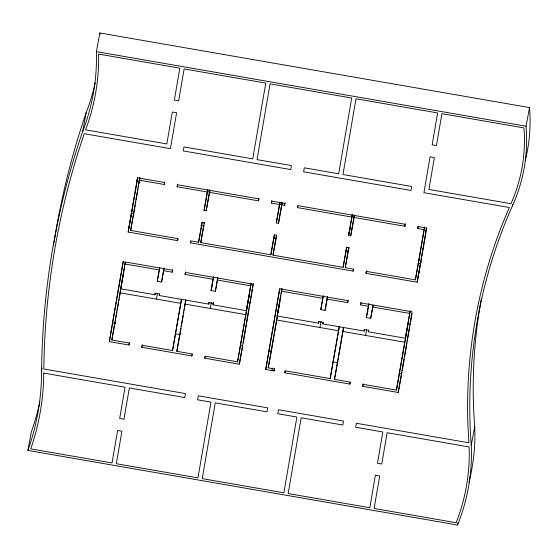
<?xml version="1.0" encoding="UTF-8"?>
<svg xmlns="http://www.w3.org/2000/svg" width="558" height="558" viewBox="0 0 558 558"><rect width="100%" height="100%" fill="white"/><g stroke="black" fill="none" stroke-linecap="round" stroke-linejoin="round"><path stroke-width="0.84" d="M129.421 342.486L128.947 345.032L109.333 341.629L123.081 261.604L172.527 270.191L172.185 272.185L163.515 270.679L161.569 282.013L157.272 281.267L159.686 267.387M128.159 232.058L137.477 177.793L164.617 182.508L164.275 184.503L139.284 180.157L130.649 230.433L177.946 238.65L177.604 240.644L128.159 232.058L137.686 178.037M109.333 341.629L123.318 261.674M128.947 345.032L129.289 343.037L111.83 340.01L124.671 266.717M125.201 262.274L120.619 288.8L154.95 294.764L155.27 293.069M115.429 320.487L115.729 318.771M116.022 317.056L116.315 315.34M116.615 313.624L116.908 311.908M117.201 310.185L118.526 302.464M118.826 300.741L119.119 299.025M119.412 297.309L120.737 289.581M121.037 287.865L121.33 286.149M121.623 284.434L123.395 274.131M124.964 265.008L125.257 263.292M134.373 210.199L135.259 205.044M135.552 203.328L135.852 201.605M136.145 199.89L137.47 192.161M137.77 190.438L138.063 188.723M138.356 187.007L138.656 185.284M138.949 183.568L139.242 181.852M139.542 180.129L139.835 178.414M192.189 354.26L191.875 355.962L141.837 347.271L142.178 345.276L172.534 350.55L181.594 299.262M154.95 294.764L155.215 293.229L159.511 293.975L159.246 295.51L208.741 304.103L209.055 302.408M207.234 191.959L177.165 186.742L177.507 184.747L258.849 198.864L258.5 200.859L209.383 192.336L206.23 210.701L204.082 210.324L207.709 189.413M213.477 276.726L213.003 279.272L185.075 274.424L185.416 272.43L253.081 284.182L239.34 364.2L204.765 358.201L205.107 356.206L237.534 361.835L249.098 295.956L237.534 361.835M353.416 269.416L353.102 271.111L190.494 242.876L190.836 240.889L198.599 242.235L202.345 221.917M172.534 350.55L181.427 299.088M191.875 355.962L192.217 353.967L176.83 351.296L185.723 299.834M181.022 328.341L176.83 351.296M181.315 326.625L181.615 324.909M181.908 323.194L183.233 315.465M183.533 313.749L183.826 312.034M184.119 310.311L184.412 308.595M184.712 306.879L185.891 300.009M198.599 242.235L202.031 222.293L204.179 222.663L200.747 242.604L270.853 254.783L274.585 234.541L274.313 236.125M204.082 210.324L207.827 189.999M204.207 223.946L204.493 222.286M209.975 190.369L209.689 192.043L207.541 191.666M208.741 304.103L209.006 302.569L213.302 303.315L213.037 304.849L246.329 310.625L251.253 283.408M217.871 277.779L215.353 291.353L211.057 290.606L213.003 279.272M215.353 291.353L217.773 277.472M246.329 310.625L250.905 284.106M243.232 342.989L246.308 325.112M246.594 323.41L249.084 308.937M249.377 307.235L252.446 289.358M252.739 287.656L253.471 283.401M271.39 203.098L271.732 201.103L284.922 203.398L284.58 205.386L281.637 204.877L278.484 223.249L276.336 222.872L279.488 204.507L271.39 203.098L271.865 200.552M270.853 254.783L274.278 234.834L276.426 235.211L273.001 255.152L343.107 267.324L346.839 247.089L346.567 248.666M276.336 222.872L280.081 202.526M274.508 368.364L274.034 370.91L265.741 369.473L279.6 288.786L348.025 300.664L347.683 302.659L327.023 299.074L325.077 310.401L320.78 309.655L323.194 295.782M265.741 369.473L279.816 289.009M274.034 370.91L274.376 368.915L268.231 367.848L279.914 301.306M318.778 321.457L318.465 323.152L277.138 315.981L281.874 288.605M271.69 349.189L274.187 334.654M274.48 332.945L277.563 314.991M277.856 313.275L279.767 302.164M280.597 297.316L280.89 295.607M281.183 293.892L282.069 288.758M351.742 217.055L297.47 207.625L297.812 205.637L405.227 224.281L404.885 226.276L353.891 217.425L350.738 235.79L348.59 235.42L352.217 214.509M350.152 382.376L349.838 384.071L284.831 372.786L285.173 370.791L330.183 378.61L339.369 326.597M318.465 323.152L318.723 321.624L323.019 322.371L322.761 323.898L364.081 331.075L364.395 329.38M343.107 267.324L346.532 247.382L348.68 247.752L345.256 267.701L353.444 269.123L353.102 271.111M349.134 233.732L349.42 232.065M348.59 235.42L352.475 214.258M348.715 249.042L348.987 247.466L345.256 267.701M354.483 215.465L354.197 217.132L352.049 216.762M330.183 378.61L339.194 326.479M349.838 384.071L350.18 382.077L334.479 379.349L343.491 327.225M338.085 359.84L338.378 358.131M338.671 356.416L343.519 328.202M368.817 303.705L368.343 306.244L360.573 304.898L360.914 302.903L412.09 311.789L398.231 392.476L362.728 386.31L363.07 384.316L396.431 390.112L408.107 323.57M419.839 267.819L417.168 282.236L365.992 273.35L366.334 271.355L415.361 279.872L419.093 259.637M364.081 331.075L364.339 329.541L368.636 330.287L368.378 331.822L405.338 338.239L410.074 310.869M373.051 305.603L370.693 318.325L366.397 317.579L368.343 306.244M367.534 312.417L367.799 310.883L367.485 312.578M370.693 318.325L372.953 305.296M424.471 227.05L423.996 229.596L417.775 228.515L418.116 226.52L426.486 227.978L417.168 282.236M396.431 390.112L410.263 311.015M415.361 279.872L423.996 229.596M418.821 261.214L424.666 227.169M401.99 372.102L401.69 373.818L399.158 373.379M402.283 370.386L404.201 359.226M404.494 357.511L406.998 342.919M407.291 341.203L407.591 339.48M407.884 337.764L409.802 326.604M410.095 324.889L410.388 323.173M410.688 321.457L412.013 313.736M420.99 261.437L420.627 263.578L418.068 263.139M421.241 260.007L421.534 258.291M421.827 256.575L425.963 232.519M426.256 230.803L426.549 229.08M458.02 522.476L457.553 525.022L27.9 450.418A274.299 254.504 10.5 0 0 41.599 370.658A883.544 819.786 10.5 0 1 82.696 131.395A235.65 218.645 10.5 0 0 96.394 51.636L99.847 32.978L529.5 107.582A184.321 171.02 10.5 0 1 525.35 160.013M82.696 131.395L86.148 112.737A235.65 218.645 10.5 0 0 95.223 82.703M41.599 370.658L42.073 368.12M27.9 450.418L31.36 431.759A274.299 254.504 10.5 0 0 39.89 401.62M136.738 182.096L137.519 177.856M128.765 228.487L132.225 209.829M139.284 180.157L139.751 177.618M138.886 182.466L139.828 177.374M130.649 230.433L134.22 211.05M111.83 340.01L115.283 321.352M164.275 184.503L164.749 181.957M141.837 347.271L142.311 344.725M157.272 281.267L159.783 267.694M177.165 186.742L177.639 184.196M156.414 299.123L157.516 293.187M163.515 270.679L163.982 268.133M161.569 282.013L164.08 268.44M159.246 295.51L159.567 293.815M177.604 240.644L177.918 238.943M172.185 272.185L172.659 269.64M190.494 242.876L190.808 241.182M185.075 274.424L185.549 271.879M209.383 192.336L209.857 189.79M206.23 210.701L209.529 192.887M200.747 242.604L203.893 225.648M211.057 290.606L213.575 277.033M211.831 287.3L212.145 285.605M210.206 308.462L211.301 302.527M213.037 304.849L213.505 302.303M204.765 358.201L205.079 356.499M258.5 200.859L258.975 198.32M239.34 364.2L242.793 345.541L240.268 345.102M279.098 206.809L279.963 201.961M281.637 204.877L282.111 202.338M281.239 207.185L282.027 202.945M278.484 223.249L281.469 207.13M273.001 255.152L276.461 236.494M284.58 205.386L285.054 202.847M277.138 315.981L280.444 298.167M297.47 207.625L297.784 205.93M268.231 367.848L271.53 350.04M271.941 370.547L272.409 368.001M284.831 372.786L285.145 371.091M320.78 309.655L323.291 296.089M319.922 327.511L321.024 321.575M327.023 299.074L327.49 296.528M325.077 310.401L327.588 296.835M322.761 323.898L323.075 322.203M349.05 233.809L349.364 232.114M353.891 217.425L354.365 214.879M350.738 235.79L354.037 217.983M347.683 302.659L348.157 300.113M334.479 379.349L337.939 360.691M365.992 273.35L366.46 270.811M360.573 304.898L361.047 302.352M366.397 317.579L368.915 304.005M365.539 335.435L366.641 329.499M368.378 331.822L368.692 330.127M362.728 386.31L363.202 383.765M404.885 226.276L405.352 223.737M417.775 228.515L418.242 225.969M425.747 232.274L426.535 228.034M417.782 278.665L421.081 260.858M420.153 266.124L420.467 264.429M398.231 392.476L401.537 374.669M457.553 525.022A220.222 204.333 10.5 0 0 471.252 445.263A573.631 532.234 10.5 0 1 512.342 206A184.321 171.02 10.5 0 0 526.041 126.241L529.5 107.582M512.342 206L512.656 204.298M471.252 445.263L474.705 426.605A573.631 532.234 10.5 0 1 481.401 298.523M96.394 51.636L526.041 126.241M279.795 204.214L281.943 204.591M131.611 213.4L133.32 213.693M200.796 225.411L204.221 226.004M273.546 238.043L276.112 238.489M345.43 250.521L348.855 251.121M124.887 263.976L159.218 269.933M217.299 280.018L250.591 285.801M281.406 291.15L322.726 298.328M372.639 306.991L409.6 313.408M119.935 292.79L180.639 303.329M184.935 304.075L245.639 314.614M276.454 319.964L338.406 330.72M342.703 331.466L404.655 342.228M112.793 322.97L115.353 323.417M175.826 333.914L180.067 334.654M269.2 350.815L271.523 351.212M332.77 361.849L337.897 362.742M474.705 426.605A220.222 204.333 10.5 0 1 469.578 479.692M469.383 480.522A220.222 204.333 10.5 0 1 468.964 482.168M53.582 245.736A883.544 819.786 10.5 0 1 53.833 244.062M54.091 242.395A883.544 819.786 10.5 0 1 86.148 112.737M99.847 32.978A235.65 218.645 10.5 0 1 99.896 34.68M43.747 373.086L43.684 377.55A276.475 256.527 10.5 0 1 32.169 444.628L30.732 448.855L112.025 462.973L117.612 430.441L121.909 431.188L116.322 463.719L197.957 477.892L210.966 402.123L197.616 399.807L198.299 395.817L267.687 407.863L267.003 411.853L215.262 402.869L202.254 478.638L283.882 492.812L296.898 417.042L277.793 413.729L278.484 409.739L343.491 421.032L342.807 425.015L301.194 417.789L288.179 493.558L369.815 507.731L375.401 475.207L379.698 475.953L374.111 508.478L456.109 522.72L457.93 517.97A218.039 202.31 10.5 0 0 469.25 452.036L469.118 446.951L387.126 432.715L381.756 463.984L377.459 463.245L382.83 431.969L355.697 427.254L356.381 423.264L468.936 442.808L467.918 424.819A575.814 534.257 10.5 0 1 502.381 224.135L509.342 207.527L423.927 192.698L430.085 156.805L434.382 157.551L428.907 189.455L510.961 203.705L512.997 198.962A182.138 168.997 10.5 0 0 524.311 133.09L523.976 127.935L441.915 113.686L436.44 145.589L432.143 144.843L437.618 112.939L355.99 98.766L342.975 174.535L411.72 186.47L411.037 190.459L303.622 171.808L304.305 167.819L338.678 173.789L351.693 98.02L270.058 83.846L257.043 159.616L291.416 165.58L290.732 169.569L183.317 150.918L184.001 146.928L252.746 158.87L265.761 83.1L184.126 68.927L178.651 100.824L174.354 100.084L179.829 68.181L98.599 54.07L98.661 58.499A237.834 220.668 10.5 0 1 87.118 125.696L85.583 129.84L166.814 143.95L172.296 112.046L176.593 112.793L170.427 148.679L84.223 133.711L78.448 151.33A881.368 817.763 10.5 0 0 44.249 350.452L43.817 368.991L185.409 393.578L184.726 397.568L129.337 387.95L123.96 419.225L119.663 418.479L125.041 387.203L43.747 373.086M349.992 228.724L349.706 230.391L349.992 228.724"/></g></svg>
